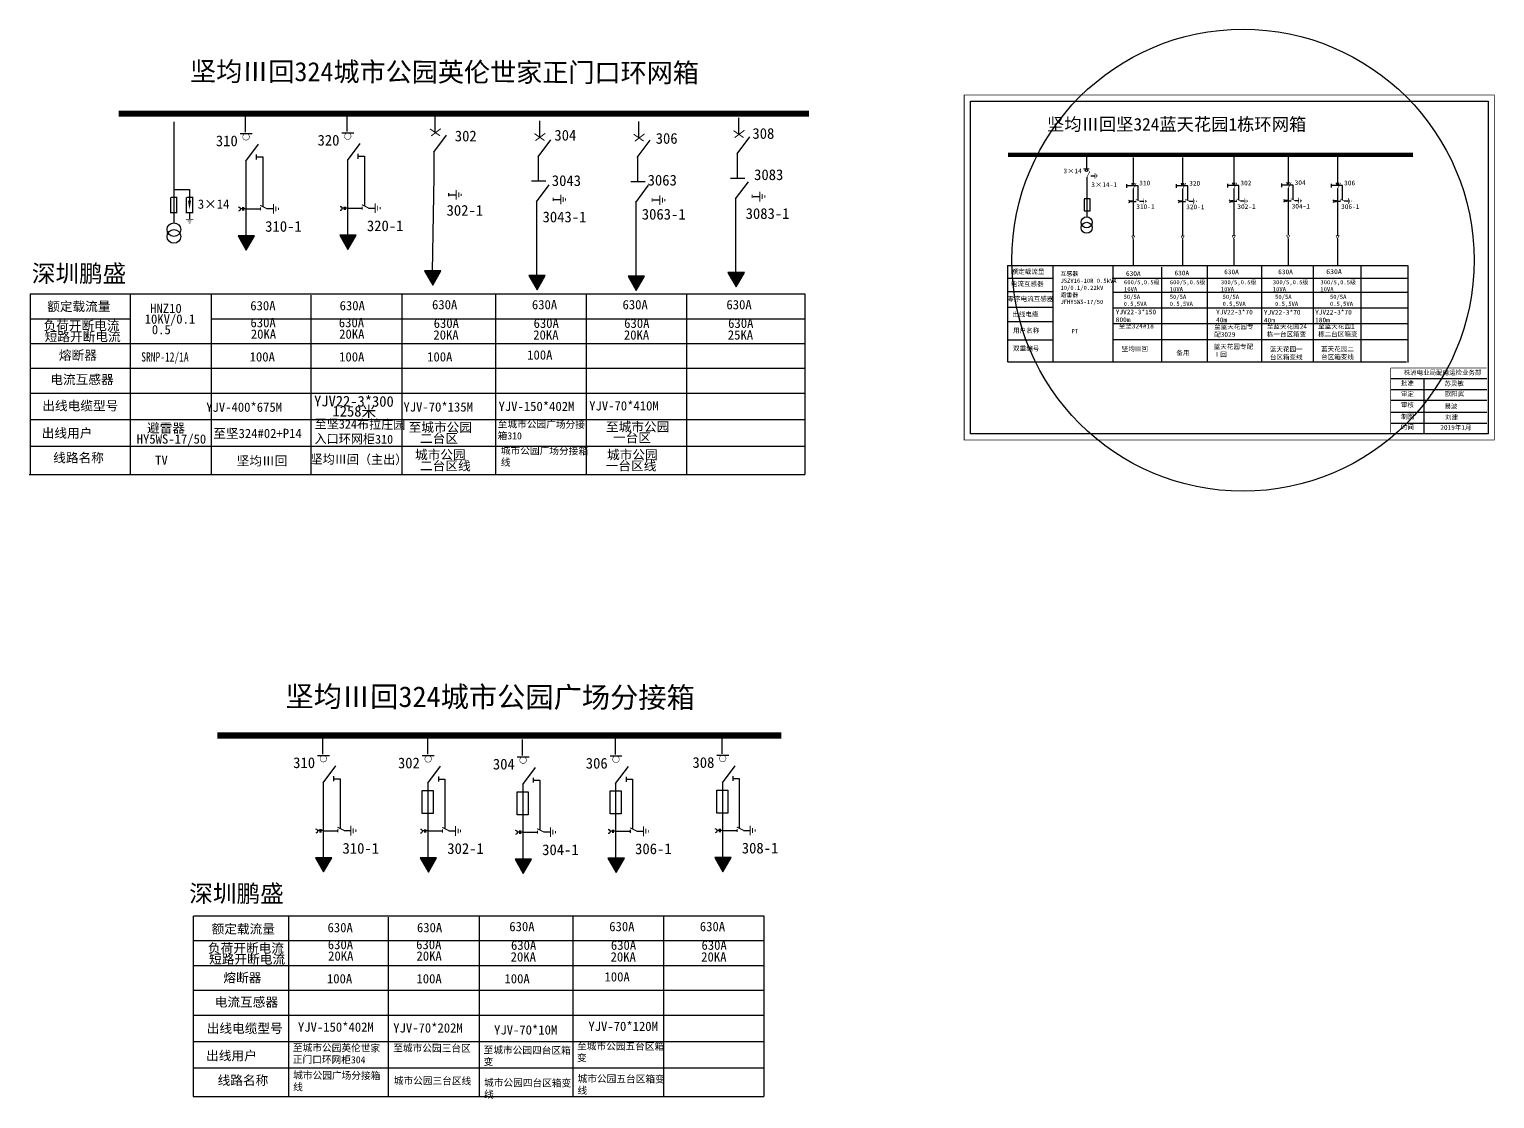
# Model space of a CAD drawing. Header units: millimetres. Extents: x 510 to 1045, y 2237 to 2510.
# Drawn here: x 698.1 to 1044.9, y 2236.8 to 2490 of the extents above; entities that cross this region are included whole.
import ezdxf

# ---------------------------------------------------------------- set-up
doc = ezdxf.new("R2010")
doc.units = ezdxf.units.MM
doc.linetypes.add('ACAD_ISO02W100', pattern=[15, 12, -3])
doc.linetypes.add('CENTER', pattern=[50.8, 31.75, -6.35, 6.35, -6.35])
doc.layers.add('1', color=7, linetype='Continuous')
doc.layers.add('2', color=7, linetype='Continuous')
doc.styles.add('HZ', font='', dxfattribs={"width": 0.75})
doc.styles.add('hztxt_txtstyle_0.00_0_0', font='simkai.ttf')
doc.styles.add('hztxt_txtstyle_2.70_0_0', font='simkai.ttf', dxfattribs={"height": 2.7})
doc.styles.add('字体', font='', dxfattribs={"height": 2.5})
doc.styles.get('HZ').set_extended_font_data('楷体_GB2312')
doc.styles.get('字体').set_extended_font_data('楷体_GB2312')

# ---------------------------------------------------------------- blocks, each defined once
blk = doc.blocks.new('JD')
for points in [[(-2, 0.2), (-2, -0.2), (2, 0.2), (2, -0.2)], [(1, -1.2), (1, -0.8), (-1, -1.2), (-1, -0.8)], [(-0.5, -1.8), (-0.5, -2.2), (0.5, -1.8), (0.5, -2.2)]]:
    blk.add_trace(points)

msp = doc.modelspace()

# ---------------------------------------------------------------- hatches: boundary and pattern name
for points in [[(749.45, 2437.75), (751.4, 2441.13), (747.5, 2441.13)], [(773.52, 2437.9), (775.47, 2441.27), (771.57, 2441.27)], [(793.57, 2429.45), (795.52, 2432.83), (791.62, 2432.83)], [(818.27, 2428.34), (820.22, 2431.72), (816.32, 2431.72)], [(841.76, 2428.2), (843.71, 2431.58), (839.82, 2431.58)], [(865.4, 2429.05), (867.35, 2432.42), (863.45, 2432.42)], [(767.75, 2290.48), (769.7, 2293.85), (765.8, 2293.85)], [(792.55, 2290.42), (794.5, 2293.79), (790.6, 2293.79)], [(815.01, 2290.14), (816.96, 2293.51), (813.06, 2293.51)], [(837, 2290.35), (838.95, 2293.73), (835.05, 2293.73)], [(862.26, 2290.53), (864.21, 2293.9), (860.31, 2293.9)]]:
    msp.add_hatch(color=7).paths.add_polyline_path(points)

# ---------------------------------------------------------------- linework, layer by layer
at = {"color": 7}
for p, q in [((773.36, 2465.81), (773.36, 2469.58)), ((749.29, 2465.67), (749.29, 2469.44)), ((794.19, 2465.65), (794.19, 2469.42)), ((818.89, 2464.54), (818.89, 2468.32)), ((842.39, 2464.4), (842.39, 2468.17)), ((866.02, 2465.25), (866.02, 2469.02)), ((767.59, 2318.39), (767.59, 2322.16)), ((792.39, 2318.33), (792.39, 2322.1)), ((814.85, 2318.05), (814.85, 2321.82)), ((836.84, 2318.26), (836.84, 2322.04)), ((862.1, 2318.44), (862.1, 2322.21))]:
    msp.add_line(p, q, dxfattribs=at)
for p, q in [((732.29, 2468.13), (732.29, 2444.19)), ((748, 2465.35), (750.82, 2465.35)), ((772.07, 2465.49), (774.89, 2465.49)), ((751.82, 2460.4), (751.82, 2459.23)), ((751.84, 2459.81), (753.33, 2459.81)), ((753.33, 2459.81), (753.33, 2448.05)), ((775.88, 2460.54), (775.88, 2459.38)), ((775.91, 2459.95), (777.4, 2459.95)), ((777.4, 2459.95), (777.4, 2448.19)), ((793.82, 2461.05), (793.82, 2455.18)), ((818.52, 2459.94), (818.52, 2454.07)), ((842.01, 2459.8), (842.01, 2453.93)), ((865.65, 2460.64), (865.65, 2454.78)), ((816.94, 2454.1), (820.36, 2454.1)), ((840.44, 2453.96), (843.85, 2453.96)), ((864.07, 2454.8), (867.48, 2454.8)), ((732.27, 2452.1), (736.01, 2452.1)), ((736.01, 2452.1), (736.01, 2449.37)), ((797.56, 2450.86), (799.13, 2450.86)), ((822.26, 2449.75), (823.83, 2449.75)), ((845.76, 2449.61), (847.33, 2449.61)), ((869.39, 2450.46), (870.96, 2450.46)), ((736.01, 2446.5), (736.01, 2445.09)), ((749.38, 2447.52), (752.79, 2447.52)), ((754.3, 2447.55), (755.87, 2447.55)), ((773.45, 2447.66), (776.86, 2447.66)), ((778.37, 2447.69), (779.94, 2447.69)), ((698.28, 2427.35), (698.28, 2384.71)), ((721.94, 2427.35), (721.94, 2384.57)), ((741.12, 2427.35), (741.12, 2384.57)), ((764.73, 2427.03), (764.73, 2384.57)), ((786.3, 2427.21), (786.3, 2384.57)), ((808.46, 2427.22), (808.46, 2384.57)), ((829.93, 2427.22), (829.93, 2384.57)), ((853.67, 2427.37), (853.67, 2384.57)), ((881.66, 2427.37), (881.66, 2384.57)), ((698.28, 2421.49), (721.94, 2421.49)), ((741.12, 2421.49), (881.66, 2421.49)), ((766.3, 2318.07), (769.12, 2318.07)), ((791.1, 2318.01), (793.92, 2318.01)), ((813.56, 2317.73), (816.38, 2317.73)), ((835.55, 2317.94), (838.37, 2317.94)), ((860.81, 2318.12), (863.63, 2318.12)), ((770.11, 2313.12), (770.11, 2311.96)), ((770.14, 2312.53), (771.63, 2312.53)), ((771.63, 2312.53), (771.63, 2300.77)), ((794.91, 2313.06), (794.91, 2311.9)), ((794.94, 2312.47), (796.43, 2312.47)), ((796.43, 2312.47), (796.43, 2300.71)), ((817.38, 2312.78), (817.38, 2311.62)), ((817.4, 2312.2), (818.89, 2312.2)), ((818.89, 2312.2), (818.89, 2300.43)), ((839.37, 2312.99), (839.37, 2311.83)), ((839.39, 2312.41), (840.88, 2312.41)), ((840.88, 2312.41), (840.88, 2300.64)), ((864.62, 2313.17), (864.62, 2312.01)), ((864.65, 2312.59), (866.14, 2312.59)), ((866.14, 2312.59), (866.14, 2300.82)), ((767.68, 2300.24), (771.09, 2300.24)), ((772.6, 2300.27), (774.17, 2300.27)), ((792.48, 2300.18), (795.89, 2300.18)), ((797.4, 2300.21), (798.97, 2300.21)), ((814.94, 2299.9), (818.35, 2299.9)), ((819.86, 2299.93), (821.43, 2299.93)), ((836.93, 2300.11), (840.34, 2300.11)), ((841.85, 2300.14), (843.42, 2300.14)), ((862.19, 2300.29), (865.6, 2300.29)), ((867.11, 2300.32), (868.67, 2300.32)), ((736.85, 2280.08), (736.85, 2237.3)), ((759.42, 2280.08), (759.42, 2237.3)), ((783.03, 2279.75), (783.03, 2237.3)), ((804.59, 2279.93), (804.59, 2237.3)), ((826.76, 2279.94), (826.76, 2237.3)), ((848.23, 2279.94), (848.23, 2237.3)), ((871.96, 2280.09), (871.96, 2237.3)), ((736.85, 2274.21), (871.96, 2274.21))]:
    msp.add_line(p, q)
at = {"color": 0}
for p, q in [((948.35, 2460.31), (948.35, 2457.02)), ((959.33, 2459.7), (959.33, 2453.59)), ((971.05, 2459.7), (971.05, 2453.59)), ((983.16, 2459.77), (983.16, 2453.66)), ((996.01, 2459.86), (996.01, 2453.75)), ((1007.71, 2459.77), (1007.71, 2453.66)), ((749.32, 2458.84), (749.32, 2440.98)), ((773.39, 2458.98), (773.39, 2441.12)), ((793.82, 2455.18), (793.44, 2432.68)), ((948.37, 2454.98), (948.37, 2445.66)), ((949.35, 2455.35), (950.29, 2455.35)), ((959.33, 2452.23), (959.33, 2441.13)), ((971.05, 2452.23), (971.05, 2441.13)), ((983.16, 2452.3), (983.16, 2441.2)), ((996.01, 2452.39), (996.01, 2441.29)), ((1007.71, 2452.3), (1007.71, 2441.2)), ((818.14, 2449.43), (818.14, 2431.57)), ((841.64, 2449.29), (841.64, 2431.43)), ((865.27, 2450.13), (865.27, 2432.27)), ((959.33, 2449.28), (960.03, 2449.28)), ((960.93, 2449.3), (961.87, 2449.3)), ((971.05, 2449.28), (971.74, 2449.28)), ((972.65, 2449.3), (973.59, 2449.3)), ((983.16, 2449.35), (983.85, 2449.35)), ((984.76, 2449.37), (985.7, 2449.37)), ((996.01, 2449.44), (996.71, 2449.44)), ((997.61, 2449.46), (998.55, 2449.46)), ((1007.71, 2449.35), (1008.41, 2449.35)), ((1009.31, 2449.37), (1010.25, 2449.37)), ((940.37, 2427.88), (929.67, 2427.88)), ((940.41, 2431.03), (929.71, 2431.03)), ((940.37, 2424.17), (929.67, 2424.17)), ((940.33, 2420.77), (929.62, 2420.77)), ((940.37, 2416.37), (929.66, 2416.37)), ((767.62, 2311.56), (767.62, 2293.7)), ((792.42, 2311.5), (792.42, 2293.64)), ((814.88, 2311.22), (814.88, 2293.36)), ((836.87, 2311.43), (836.87, 2293.58)), ((862.13, 2311.61), (862.13, 2293.76))]:
    msp.add_line(p, q, dxfattribs=at)
at = {"color": 0, "linetype": 'CENTER'}
for p, q in [((959.34, 2440.23), (959.34, 2434.1)), ((971.06, 2440.23), (971.06, 2434.1)), ((983.17, 2440.3), (983.17, 2434.16)), ((996.02, 2440.39), (996.02, 2434.25)), ((1007.72, 2440.3), (1007.72, 2434.16))]:
    msp.add_line(p, q, dxfattribs=at)
at = {"color": 0, "linetype": 'Continuous'}
for p, q in [((929.64, 2434.11), (1024.3, 2434.11)), ((929.68, 2411.17), (929.68, 2434.11)), ((940.31, 2433.86), (940.31, 2411.17)), ((954.52, 2433.86), (954.52, 2411.17)), ((966.04, 2433.71), (966.04, 2411.18)), ((976.87, 2434.07), (976.87, 2411.17)), ((989.76, 2434.07), (989.76, 2411.17)), ((1001.96, 2434.05), (1001.96, 2411.16)), ((1013.23, 2433.97), (1013.23, 2411.08)), ((1024.36, 2434.09), (1024.36, 2411.15)), ((954.35, 2431.05), (1024.34, 2431.05)), ((954.52, 2427.75), (1024.36, 2427.75)), ((954.52, 2424.07), (1024.25, 2424.07)), ((954.52, 2420.34), (1024.44, 2420.34)), ((954.52, 2416.54), (1024.34, 2416.54)), ((1024.09, 2411.17), (929.76, 2411.17)), ((1020.3, 2407.36), (1043.05, 2407.36)), ((1028.19, 2407.36), (1028.19, 2394.43)), ((1020.3, 2404.76), (1043.05, 2404.76)), ((1020.3, 2402.17), (1043.05, 2402.17)), ((1020.3, 2399.35), (1043.05, 2399.35)), ((1020.3, 2396.75), (1043.05, 2396.75))]:
    msp.add_line(p, q, dxfattribs=at)
at = {"linetype": 'Continuous'}
for p, q in [((698.28, 2427.37), (881.66, 2427.37)), ((700.34, 2421.49), (721.29, 2421.49)), ((698.28, 2415.63), (752.18, 2415.63)), ((751.92, 2415.63), (881.66, 2415.63)), ((698.28, 2409.76), (881.66, 2409.76)), ((698.28, 2403.82), (881.66, 2403.82)), ((698.28, 2397.58), (881.66, 2397.58)), ((698.28, 2391.34), (881.66, 2391.34)), ((698.09, 2384.57), (881.66, 2384.57)), ((737.1, 2280.09), (871.96, 2280.09)), ((736.85, 2268.35), (770.47, 2268.35)), ((770.22, 2268.35), (871.96, 2268.35)), ((736.85, 2262.49), (871.96, 2262.49)), ((736.85, 2256.55), (871.96, 2256.55)), ((736.85, 2250.3), (871.96, 2250.3)), ((736.85, 2244.06), (871.96, 2244.06)), ((736.85, 2237.3), (871.96, 2237.3))]:
    msp.add_line(p, q, dxfattribs=at)
at = {"color": 0, "linetype": 'Continuous', "const_width": 0.182}
msp.add_lwpolyline([(919.36, 2474.49), (1044.84, 2474.49), (1044.84, 2392.78), (919.36, 2392.78)], close=True, dxfattribs=at)
at = {"color": 0, "linetype": 'Continuous'}
msp.add_lwpolyline([(920.83, 2473.01), (1043.36, 2473.01), (1043.36, 2394.26), (920.83, 2394.26)], close=True, dxfattribs=at)
for points, const_width in [([(719.25, 2470.04), (882.6, 2470.04)], 1.45), ([(792.93, 2466.44), (795.31, 2464.8)], 0.239), ([(793.21, 2464.77), (795.51, 2466.51)], 0.239), ([(864.76, 2466.04), (867.14, 2464.39)], 0.239), ([(865.04, 2464.37), (867.34, 2466.1)], 0.239), ([(748, 2465.35), (750.82, 2465.35)], 0.239), ([(772.07, 2465.49), (774.89, 2465.49)], 0.239), ([(817.64, 2465.34), (820.02, 2463.69)], 0.239), ([(817.91, 2463.67), (820.21, 2465.4)], 0.239), ([(841.13, 2465.19), (843.51, 2463.55)], 0.239), ([(841.41, 2463.52), (843.71, 2465.26)], 0.239), ([(731.54, 2450.24), (731.54, 2446.59), (733, 2446.59), (733, 2450.24), (731.59, 2450.24)], 0.308), ([(735.28, 2450.24), (735.28, 2446.59), (736.74, 2446.59), (736.74, 2450.24), (735.32, 2450.24)], 0.308), ([(797.35, 2451.26), (797.35, 2450.49)], 0.25), ([(822.05, 2450.15), (822.05, 2449.39)], 0.25), ([(845.54, 2450.01), (845.54, 2449.24)], 0.25), ([(869.18, 2450.86), (869.18, 2450.09)], 0.25), ([(752.73, 2448.35), (754.39, 2447.52)], 0.25), ([(752.79, 2447.9), (752.79, 2447.13)], 0.25), ([(776.8, 2448.49), (778.46, 2447.66)], 0.25), ([(776.86, 2448.04), (776.86, 2447.28)], 0.25), ([(742.56, 2322.77), (876.09, 2322.77)], 1.45), ([(766.3, 2318.07), (769.12, 2318.07)], 0.239), ([(791.1, 2318.01), (793.92, 2318.01)], 0.239), ([(813.56, 2317.73), (816.38, 2317.73)], 0.239), ([(835.55, 2317.94), (838.37, 2317.94)], 0.239), ([(860.81, 2318.12), (863.63, 2318.12)], 0.239), ([(771.03, 2301.07), (772.69, 2300.24)], 0.25), ([(771.09, 2300.62), (771.09, 2299.85)], 0.25), ([(795.83, 2301.01), (797.49, 2300.18)], 0.25), ([(795.89, 2300.56), (795.89, 2299.79)], 0.25), ([(818.29, 2300.73), (819.96, 2299.9)], 0.25), ([(818.35, 2300.28), (818.35, 2299.52)], 0.25), ([(840.28, 2300.94), (841.94, 2300.11)], 0.25), ([(840.34, 2300.5), (840.34, 2299.73)], 0.25), ([(865.54, 2301.12), (867.2, 2300.29)], 0.25), ([(865.6, 2300.67), (865.6, 2299.91)], 0.25)]:
    msp.add_lwpolyline(points, dxfattribs=dict(const_width=const_width))
at = {"const_width": 0.12}
for points in [[(748.62, 2464.56, 1), (750.17, 2464.56, 1)], [(772.69, 2464.71, 1), (774.24, 2464.71, 1)], [(766.92, 2317.29, 1), (768.47, 2317.29, 1)], [(791.72, 2317.23, 1), (793.27, 2317.23, 1)], [(814.18, 2316.95, 1), (815.74, 2316.95, 1)], [(836.17, 2317.16, 1), (837.72, 2317.16, 1)], [(861.42, 2317.34, 1), (862.98, 2317.34, 1)]]:
    msp.add_lwpolyline(points, format="xyb", close=True, dxfattribs=at)
at = {"color": 0}
for points, const_width in [([(929.76, 2460.31), (1025.61, 2460.31)], 0.998), ([(947.6, 2456.97), (949, 2456.97)], 0.238), ([(948.37, 2454.95), (949.12, 2456.37)], 0.15), ([(958.89, 2453.57), (959.78, 2453.57)], 0.15), ([(959.33, 2452.19), (960.08, 2453.61)], 0.15), ([(970.61, 2453.57), (971.5, 2453.57)], 0.15), ([(971.05, 2452.19), (971.8, 2453.61)], 0.15), ([(982.72, 2453.64), (983.6, 2453.64)], 0.15), ([(983.16, 2452.26), (983.91, 2453.68)], 0.15), ([(995.57, 2453.73), (996.46, 2453.73)], 0.15), ([(996.01, 2452.35), (996.76, 2453.77)], 0.15), ([(1007.27, 2453.64), (1008.16, 2453.64)], 0.15), ([(1007.71, 2452.26), (1008.46, 2453.68)], 0.15), ([(959.99, 2449.78), (960.99, 2449.28)], 0.15), ([(960.03, 2449.51), (960.03, 2449.05)], 0.15), ([(971.71, 2449.78), (972.7, 2449.28)], 0.15), ([(971.74, 2449.51), (971.74, 2449.05)], 0.15), ([(983.82, 2449.85), (984.81, 2449.35)], 0.15), ([(983.85, 2449.58), (983.85, 2449.12)], 0.15), ([(996.67, 2449.94), (997.67, 2449.44)], 0.15), ([(996.71, 2449.67), (996.71, 2449.21)], 0.15), ([(1008.37, 2449.85), (1009.37, 2449.35)], 0.15), ([(1008.41, 2449.58), (1008.41, 2449.12)], 0.15), ([(958.97, 2441.11), (959.73, 2441.11), (959.34, 2440.34), (958.98, 2441.12)], 0.15), ([(970.69, 2441.11), (971.45, 2441.11), (971.06, 2440.34), (970.69, 2441.12)], 0.15), ([(982.79, 2441.18), (983.56, 2441.18), (983.17, 2440.4), (982.8, 2441.19)], 0.15), ([(995.65, 2441.27), (996.41, 2441.27), (996.02, 2440.49), (995.66, 2441.28)], 0.15), ([(1007.35, 2441.18), (1008.11, 2441.18), (1007.72, 2440.4), (1007.36, 2441.19)], 0.15)]:
    msp.add_lwpolyline(points, dxfattribs=dict(at, const_width=const_width))
for points in [[(957.82, 2453.35), (957.82, 2452.51)], [(969.54, 2453.35), (969.54, 2452.51)], [(981.65, 2453.42), (981.65, 2452.58)], [(994.5, 2453.51), (994.5, 2452.67)], [(1006.2, 2453.42), (1006.2, 2452.58)], [(947.77, 2449.82), (947.77, 2447.02), (949.16, 2447.02), (949.16, 2449.85), (947.77, 2449.85)], [(958.83, 2449.29), (958.52, 2449.29)], [(958.83, 2449.5), (958.83, 2449.05)], [(958.97, 2449.5), (958.97, 2449.05)], [(959.33, 2449.29), (958.97, 2449.29)], [(970.55, 2449.29), (970.23, 2449.29)], [(970.55, 2449.5), (970.55, 2449.05)], [(970.69, 2449.5), (970.69, 2449.05)], [(971.05, 2449.29), (970.69, 2449.29)], [(982.66, 2449.36), (982.34, 2449.36)], [(982.66, 2449.57), (982.66, 2449.11)], [(982.8, 2449.57), (982.8, 2449.11)], [(983.16, 2449.36), (982.8, 2449.36)], [(995.51, 2449.45), (995.2, 2449.45)], [(995.51, 2449.66), (995.51, 2449.2)], [(995.65, 2449.66), (995.65, 2449.2)], [(996.01, 2449.45), (995.65, 2449.45)], [(1007.21, 2449.36), (1006.9, 2449.36)], [(1007.21, 2449.57), (1007.21, 2449.11)], [(1007.35, 2449.57), (1007.35, 2449.11)], [(1007.71, 2449.36), (1007.35, 2449.36)]]:
    msp.add_lwpolyline(points, dxfattribs=at)
at = {"color": 0, "linetype": 'ACAD_ISO02W100'}
for points in [[(960.56, 2449.52), (960.56, 2452.93), (957.82, 2452.93)], [(972.28, 2449.52), (972.28, 2452.93), (969.54, 2452.93)], [(984.39, 2449.59), (984.39, 2453), (981.65, 2453)], [(997.24, 2449.68), (997.24, 2453.09), (994.5, 2453.09)], [(1008.94, 2449.59), (1008.94, 2453), (1006.2, 2453)]]:
    msp.add_lwpolyline(points, dxfattribs=at)
for points, format in [([(736.01, 2449.42, 0.718, 0, 0), (736.01, 2447.37, 0, 0, 0)], "xyseb"), ([(747.56, 2447.96, -0.877934), (747.58, 2446.94)], "xyb"), ([(771.63, 2448.1, -0.877934), (771.65, 2447.09)], "xyb"), ([(765.86, 2300.68, -0.877934), (765.88, 2299.67)], "xyb"), ([(790.66, 2300.62, -0.877934), (790.68, 2299.61)], "xyb"), ([(813.13, 2300.34, -0.877934), (813.15, 2299.33)], "xyb"), ([(835.11, 2300.55, -0.877934), (835.13, 2299.54)], "xyb"), ([(860.37, 2300.73, -0.877934), (860.39, 2299.72)], "xyb")]:
    msp.add_lwpolyline(points, format=format)
at = {"color": 0}
for points in [[(958.25, 2449.55, -0.877934), (958.26, 2448.94)], [(969.97, 2449.55, -0.877934), (969.98, 2448.94)], [(982.08, 2449.62, -0.877934), (982.09, 2449.01)], [(994.93, 2449.7, -0.877934), (994.94, 2449.1)], [(1006.63, 2449.62, -0.877934), (1006.64, 2449.01)]]:
    msp.add_lwpolyline(points, format="xyb", dxfattribs=at)
for points in [[(748.54, 2447.53), (748.01, 2447.53)], [(748.54, 2447.88), (748.54, 2447.12)], [(748.77, 2447.88), (748.77, 2447.12)], [(749.38, 2447.53), (748.77, 2447.53)], [(772.61, 2447.67), (772.08, 2447.67)], [(772.61, 2448.02), (772.61, 2447.26)], [(772.84, 2448.02), (772.84, 2447.26)], [(773.45, 2447.67), (772.84, 2447.67)], [(766.84, 2300.25), (766.31, 2300.25)], [(766.84, 2300.6), (766.84, 2299.84)], [(767.07, 2300.6), (767.07, 2299.84)], [(767.68, 2300.25), (767.07, 2300.25)], [(791.64, 2300.19), (791.11, 2300.19)], [(791.64, 2300.54), (791.64, 2299.78)], [(791.87, 2300.54), (791.87, 2299.78)], [(792.48, 2300.19), (791.87, 2300.19)], [(814.1, 2299.91), (813.57, 2299.91)], [(814.1, 2300.26), (814.1, 2299.5)], [(814.33, 2300.26), (814.33, 2299.5)], [(814.94, 2299.91), (814.33, 2299.91)], [(836.09, 2300.12), (835.56, 2300.12)], [(836.09, 2300.47), (836.09, 2299.72)], [(836.32, 2300.47), (836.32, 2299.72)], [(836.93, 2300.12), (836.32, 2300.12)], [(861.35, 2300.3), (860.82, 2300.3)], [(861.35, 2300.65), (861.35, 2299.89)], [(861.58, 2300.65), (861.58, 2299.89)], [(862.18, 2300.3), (861.58, 2300.3)]]:
    msp.add_lwpolyline(points)
at = {"color": 7}
for points in [[(749.45, 2437.75), (751.4, 2441.13), (747.5, 2441.13)], [(773.52, 2437.9), (775.47, 2441.27), (771.57, 2441.27)], [(793.57, 2429.45), (795.52, 2432.83), (791.62, 2432.83)], [(818.27, 2428.34), (820.22, 2431.72), (816.32, 2431.72)], [(841.76, 2428.2), (843.71, 2431.58), (839.82, 2431.58)], [(865.4, 2429.05), (867.35, 2432.42), (863.45, 2432.42)], [(767.75, 2290.48), (769.7, 2293.85), (765.8, 2293.85)], [(792.55, 2290.42), (794.5, 2293.79), (790.6, 2293.79)], [(815.01, 2290.14), (816.96, 2293.51), (813.06, 2293.51)], [(837, 2290.35), (838.95, 2293.73), (835.05, 2293.73)], [(862.26, 2290.53), (864.21, 2293.9), (860.31, 2293.9)]]:
    msp.add_lwpolyline(points, close=True, dxfattribs=at)
at = {"color": 0, "linetype": 'Continuous', "const_width": 0.182}
for points in [[(1020.3, 2409.84), (1020.28, 2394.47)], [(1020.3, 2409.84), (1043.05, 2409.84)]]:
    msp.add_lwpolyline(points, dxfattribs=at)
at = {"color": 1}
msp.add_circle((985.36, 2435.33), 54.7, dxfattribs=at)
at = {"color": 0}
for centre, radius in [((948.3, 2456.64), 0.305), ((959.33, 2453.36), 0.192), ((971.05, 2453.36), 0.192), ((983.16, 2453.43), 0.192), ((996.01, 2453.52), 0.192), ((1007.71, 2453.43), 0.192)]:
    msp.add_circle(centre, radius, dxfattribs=at)
for centre in [(732.32, 2442.58), (732.32, 2440.97)]:
    msp.add_circle(centre, 1.61)
at = {"layer": '1'}
for points in [[(747.56, 2447.97, -0.877934), (747.58, 2446.96)], [(771.63, 2448.11, -0.877934), (771.65, 2447.1)], [(765.86, 2300.69, -0.877934), (765.88, 2299.68)], [(790.66, 2300.63, -0.877934), (790.68, 2299.62)], [(813.12, 2300.35, -0.877934), (813.14, 2299.34)], [(835.11, 2300.57, -0.877934), (835.13, 2299.55)], [(860.37, 2300.74, -0.877934), (860.39, 2299.73)]]:
    msp.add_lwpolyline(points, format="xyb", dxfattribs=at)
at = {"layer": '2'}
for p, q in [((749.32, 2458.81), (752.35, 2462.85)), ((773.39, 2458.96), (776.41, 2463)), ((793.81, 2460.95), (796.83, 2464.98)), ((818.51, 2459.84), (821.54, 2463.88)), ((842, 2459.7), (845.03, 2463.74)), ((865.64, 2460.54), (868.66, 2464.58)), ((818.13, 2449.18), (821.15, 2453.22)), ((841.62, 2449.04), (844.64, 2453.08)), ((865.25, 2449.88), (868.28, 2453.92)), ((767.62, 2311.54), (770.64, 2315.58)), ((792.42, 2311.48), (795.44, 2315.52)), ((814.88, 2311.2), (817.91, 2315.24)), ((836.87, 2311.41), (839.9, 2315.45)), ((862.13, 2311.59), (865.15, 2315.63))]:
    msp.add_line(p, q, dxfattribs=at)
for points in [[(791.1, 2309.73), (793.71, 2309.73), (793.71, 2304.29), (791.1, 2304.29)], [(813.57, 2309.45), (816.17, 2309.45), (816.17, 2304.02), (813.57, 2304.02)], [(835.56, 2309.67), (838.16, 2309.67), (838.16, 2304.23), (835.56, 2304.23)], [(860.81, 2309.84), (863.42, 2309.84), (863.42, 2304.41), (860.81, 2304.41)]]:
    msp.add_lwpolyline(points, close=True, dxfattribs=at)
at = {"layer": '2', "color": 0}
for centre in [(948.37, 2444.33), (948.37, 2443.02)]:
    msp.add_circle(centre, 1.31, dxfattribs=at)

# ---------------------------------------------------------------- block references
at = {"color": 0, "xscale": 0.3494655254594363, "yscale": 0.3494655254594363, "zscale": 0.3494655254595134, "rotation": 90}
for p in [(950.3, 2455.33), (961.88, 2449.28), (973.6, 2449.28), (985.71, 2449.34), (998.56, 2449.43), (1010.26, 2449.34)]:
    msp.add_blockref('JD', p, dxfattribs=at)
at = {"xscale": 0.5830959386162249, "yscale": 0.5830959386162249, "zscale": 0.5830959387198472, "rotation": 90}
for p in [(779.96, 2447.65), (799.15, 2450.82), (823.86, 2449.71), (847.35, 2449.57), (870.98, 2450.41), (755.89, 2447.5), (774.19, 2300.23), (798.99, 2300.17), (821.45, 2299.89), (843.44, 2300.1), (868.7, 2300.28)]:
    msp.add_blockref('JD', p, dxfattribs=at)
at = {"xscale": 0.4309593778536964, "yscale": 0.4309593777941245, "zscale": 0.4309593778708619}
msp.add_blockref('JD', (736.03, 2445.03), dxfattribs=at)

# ---------------------------------------------------------------- texts
at = {"color": 0}
for s, p in [('304', (822.37, 2463.67)), ('308', (869.24, 2464.09)), ('310', (742.24, 2462.34)), ('320', (766.31, 2462.49)), ('302', (798.8, 2463.49)), ('306', (846.35, 2462.92)), ('3083', (869.64, 2454.32)), ('3043', (821.76, 2452.92)), ('3063', (844.44, 2453.03)), ('302-1', (796.85, 2445.88)), ('3043-1', (819.57, 2444.32)), ('3063-1', (843.06, 2444.96)), ('3083-1', (867.64, 2445.12)), ('310-1', (753.92, 2442.08)), ('320-1', (777.99, 2442.22)), ('310', (760.54, 2315.07)), ('302', (785.34, 2315.01)), ('304', (807.81, 2314.73)), ('306', (829.8, 2314.94)), ('308', (855.05, 2315.12)), ('310-1', (772.22, 2294.8)), ('302-1', (797.02, 2294.74)), ('304-1', (819.48, 2294.46)), ('306-1', (841.47, 2294.68)), ('308-1', (866.72, 2294.85))]:
    msp.add_text(s, height=2.541, dxfattribs=at).set_placement(p)
at = {"color": 0, "linetype": 'Continuous', "style": 'hztxt_txtstyle_2.70_0_0'}
for s, p in [('3×14', (942.86, 2455.93)), ('3×14-1', (949.45, 2452.68)), ('310', (960.8, 2453.07)), ('320', (972.63, 2453.01)), ('302', (984.74, 2453.08)), ('304', (997.59, 2453.17)), ('306', (1009.29, 2453.08)), ('310-1', (960.09, 2447.47)), ('320-1', (971.91, 2447.42)), ('302-1', (984.02, 2447.49)), ('304-1', (996.87, 2447.58)), ('306-1', (1008.57, 2447.49))]:
    msp.add_text(s, height=1.109, dxfattribs=at).set_placement(p)
at = {"style": 'HZ'}
for s, height, p in [('3×14', 2.199, (737.97, 2447.53)), ('深圳鹏盛', 4.096, (698.69, 2430.15)), ('额定载流量', 2.199, (702.31, 2423.3)), ('HNZ10', 2.199, (726.69, 2422.83)), ('630A', 2.199, (750.39, 2423.48)), ('630A', 2.199, (771.54, 2423.48)), ('630A', 2.199, (793.41, 2423.72)), ('630A', 2.199, (817.05, 2423.72)), ('630A', 2.199, (838.5, 2423.72)), ('630A', 2.199, (863.09, 2423.72)), ('负荷开断电流', 2.199, (701.44, 2418.76)), ('10KV/0.1', 2.199, (725.4, 2420.31)), ('630A', 2.199, (750.44, 2419.46)), ('630A', 2.199, (771.35, 2419.46)), ('630A', 2.199, (793.8, 2419.31)), ('630A', 2.199, (817.45, 2419.31)), ('630A', 2.199, (838.89, 2419.31)), ('630A', 2.199, (863.49, 2419.31)), ('短路开断电流', 2.199, (701.72, 2416.16)), ('0.5', 2.199, (727.09, 2417.81)), ('20KA', 2.199, (750.52, 2416.74)), ('20KA', 2.199, (771.43, 2416.74)), ('20KA', 2.199, (793.73, 2416.54)), ('20KA', 2.199, (817.37, 2416.54)), ('20KA', 2.199, (838.82, 2416.54)), ('25KA', 2.199, (863.42, 2416.54)), ('熔断器', 2.199, (705.09, 2411.75)), ('100A', 2.199, (815.93, 2411.81)), ('100A', 2.199, (750.24, 2411.36)), ('100A', 2.199, (771.42, 2411.36)), ('100A', 2.199, (792.25, 2411.36)), ('电流互感器', 2.199, (703.06, 2405.99)), ('出线电缆型号', 2.199, (701.16, 2399.77)), ('YJV-400*675M', 2.1988, (739.96, 2399.44)), ('YJV-70*135M', 2.1988, (786.64, 2399.49)), ('YJV-150*402M', 2.1988, (809.15, 2399.63)), ('YJV-70*410M', 2.1988, (830.61, 2399.76)), ('避雷器', 2.199, (725.96, 2394.51)), ('至城市公园 ', 2.199, (787.88, 2394.67)), ('至城市公园 ', 2.199, (834.58, 2394.78)), ('出线用户 ', 2.199, (701.02, 2393.3)), ('HY5WS-17/50', 2.1988, (723.51, 2391.9)), ('至坚324#02+P14', 2.1988, (741.62, 2393.22)), (' 二台区', 2.199, (789.07, 2392.03)), ('一台区', 2.199, (836.24, 2392.23)), ('线路名称', 2.199, (703.74, 2387.46)), (' 城市公园 ', 2.199, (787.88, 2388.19)), ('  城市公园 ', 2.199, (831.82, 2388.19)), ('TV', 2.199, (727.87, 2386.89)), ('坚均Ⅲ回', 2.199, (747.18, 2386.73)), (' 二台区线', 2.199, (789.07, 2385.55)), (' 一台区线', 2.199, (833.01, 2385.55)), ('深圳鹏盛', 4.096, (735.96, 2283.3)), ('额定载流量', 2.199, (741.23, 2275.87)), ('630A', 2.199, (768.68, 2276.2)), ('630A', 2.199, (789.84, 2276.2)), ('630A', 2.199, (811.7, 2276.44)), ('630A', 2.199, (835.35, 2276.44)), ('630A', 2.199, (856.8, 2276.44)), ('负荷开断电流', 2.199, (740.36, 2271.33)), ('630A', 2.199, (768.74, 2272.18)), ('630A', 2.199, (789.65, 2272.18)), ('630A', 2.199, (812.1, 2272.03)), ('630A', 2.199, (835.74, 2272.03)), ('630A', 2.199, (857.19, 2272.03)), ('短路开断电流', 2.199, (740.64, 2268.73)), ('20KA', 2.199, (768.82, 2269.47)), ('20KA', 2.199, (789.73, 2269.47)), ('20KA', 2.199, (812.02, 2269.26)), ('20KA', 2.199, (835.67, 2269.26)), ('20KA', 2.199, (857.12, 2269.26)), ('熔断器', 2.199, (744.01, 2264.32)), ('100A', 2.199, (768.54, 2264.09)), ('100A', 2.199, (789.72, 2264.09)), ('100A', 2.199, (810.55, 2264.09)), ('100A', 2.199, (834.23, 2264.53)), ('电流互感器', 2.199, (741.98, 2258.56)), ('出线电缆型号', 2.199, (740.08, 2252.34)), ('YJV-150*402M', 2.1988, (761.67, 2252.63)), ('YJV-70*202M', 2.1988, (784.23, 2252.44)), ('YJV-70*120M', 2.1988, (830.42, 2252.81)), ('YJV-70*10M', 2.199, (808.09, 2251.96)), ('出线用户 ', 2.199, (739.94, 2245.87)), ('线路名称', 2.199, (742.66, 2240.03))]:
    msp.add_text(s, height=height, dxfattribs=at).set_placement(p)
at = {"attachment_point": 1}
for s, insert, char_height, width, rotation in [('{\\fKaiTi_GB2312|b0|i0|c134|p49;\\P\\fSimSun|b0|i0|c134|p2;\\H4x;坚均Ⅲ回\\fKaiTi_GB2312|b0|i0|c134|p49;324\\fSimSun|b0|i0|c134|p2;城市公园英伦世家正门口环网箱}', (736.14, 2484.24), 1.13231, 448.941, 359.8283), ('{\\fSimSun|b0|i0|c134|p2;YJV22-3*300}', (765.5, 2403.27), 2.52, 295.3559, 359.6072), ('{\\fSimSun|b0|i0|c134|p2;1258米}', (769.87, 2400.86), 2.52, 295.3559, 359.6072), ('{\\fSimSun|b0|i0|c134|p2;\\C7;至坚324布拉庄园入口环网柜310}', (765.63, 2397.61), 2.1, 23.3471, 359.6072), ('{\\fSimSun|b0|i0|c134|p2;\\C7;至城市公园广场分接箱310}', (808.97, 2397.42), 1.68, 20.619, 359.6072), ('{\\fSimSun|b0|i0|c134|p2;\\C7;城市公园广场分接箱线}', (809.72, 2391.14), 1.68, 20.619, 359.6072), ('{\\fSimSun|b0|i0|c134|p2;坚均Ⅲ回（主出）}', (764.66, 2389.29), 2.1, 295.3559, 359.6072), ('{\\fSimSun|b0|i0|c134|p2;\\P坚均Ⅲ回324\\C7;城市公园广场分接箱}', (758.75, 2342.68), 4.9, 448.941, 359.8283), ('{\\fSimSun|b0|i0|c134|p2;\\C7;至城市公园英伦世家正门口环网柜304}', (760.5, 2249.72), 1.68, 20.619, 359.6072), ('{\\fSimSun|b0|i0|c134|p2;\\C7;至城市公园三台区}', (784.24, 2249.65), 1.68, 20.619, 359.6072), ('{\\fSimSun|b0|i0|c134|p2;\\C7;至城市公园四台区箱变}', (805.63, 2249.17), 1.68, 20.619, 359.6072), ('{\\fSimSun|b0|i0|c134|p2;\\C7;至城市公园五台区箱变}', (827.75, 2250.11), 1.68, 20.619, 359.6072), ('{\\fSimSun|b0|i0|c134|p2;\\C7;城市公园广场分接箱线}', (760.57, 2243.2), 1.68, 20.619, 359.6072), ('{\\fSimSun|b0|i0|c134|p2;\\C7;城市公园三台区线}', (784.37, 2241.92), 1.68, 20.619, 359.6072), ('{\\fSimSun|b0|i0|c134|p2;\\C7;城市公园四台区箱变线}', (805.75, 2241.44), 1.68, 20.619, 359.6072), ('{\\fSimSun|b0|i0|c134|p2;\\C7;城市公园五台区箱变线}', (827.87, 2242.38), 1.68, 20.619, 359.6072)]:
    msp.add_mtext(s, dxfattribs=dict(at, insert=insert, char_height=char_height, width=width, rotation=rotation))
at = {"color": 0, "linetype": 'Continuous', "attachment_point": 1}
for s, insert, char_height, width, style in [('{\\fSimSun|b0|i0|c134|p2;\\C256;坚均Ⅲ回坚324蓝天花园1栋环网箱}', (938.97, 2469.03), 3, 80.4201, '字体'), ('{\\fSimSun|b0|i0|c134|p2;额定载流量}', (930.59, 2433.2), 1.1094, 17.8852, 'hztxt_txtstyle_2.70_0_0'), ('\\A1;{\\fSimSun|b0|i0|c134|p2;互感器\\PJSZV16-10R 0.5kVA\\P10/0.1/0.22kV\\P避雷器\\PJFHY5WS-17/50}', (942.15, 2432.64), 0.9985, 18.4113, 'hztxt_txtstyle_2.70_0_0'), ('{\\fSimSun|b0|i0|c134|p2;630A}', (957.66, 2432.74), 1.1094, 17.8852, 'hztxt_txtstyle_2.70_0_0'), ('{\\fSimSun|b0|i0|c134|p2;630A}', (969.14, 2432.87), 1.1094, 17.8852, 'hztxt_txtstyle_2.70_0_0'), ('{\\fSimSun|b0|i0|c134|p2;630A}', (980.89, 2433.14), 1.1094, 17.8852, 'hztxt_txtstyle_2.70_0_0'), ('{\\fSimSun|b0|i0|c134|p2;630A}', (993.68, 2433.14), 1.1094, 17.8852, 'hztxt_txtstyle_2.70_0_0'), ('{\\fSimSun|b0|i0|c134|p2;630A}', (1005.06, 2433.23), 1.1757, 9.454, 'hztxt_txtstyle_0.00_0_0'), ('{\\fSimSun|b0|i0|c134|p2;电流互感器}', (930.4, 2430.31), 1.1094, 17.8852, 'hztxt_txtstyle_2.70_0_0'), ('\\A1;{\\fSimSun|b0|i0|c134|p2;600/5,0.5级\\P10VA}', (957.19, 2430.63), 0.9985, 18.4113, 'hztxt_txtstyle_2.70_0_0'), ('\\A1;{\\fSimSun|b0|i0|c134|p2;600/5,0.5级\\P10VA}', (968.03, 2430.63), 0.9985, 18.4113, 'hztxt_txtstyle_2.70_0_0'), ('\\A1;{\\fSimSun|b0|i0|c134|p2;300/5,0.5级\\P10VA}', (980.11, 2430.63), 0.9985, 18.4113, 'hztxt_txtstyle_2.70_0_0'), ('\\A1;{\\fSimSun|b0|i0|c134|p2;300/5,0.5级\\P10VA}', (992.41, 2430.63), 0.9985, 18.4113, 'hztxt_txtstyle_2.70_0_0'), ('\\A1;{\\fSimSun|b0|i0|c134|p2;300/5,0.5级\\P10VA}', (1003.66, 2430.63), 0.9985, 18.4113, 'hztxt_txtstyle_2.70_0_0'), ('{\\fSimSun|b0|i0|c134|p2;零序电流互感器}', (929.61, 2426.74), 1.1094, 17.8852, 'hztxt_txtstyle_2.70_0_0'), ('{\\fSimSun|b0|i0|c134|p2;50/5A\\P0.5,5VA}', (957.1, 2427.18), 0.9985, 17.8852, 'hztxt_txtstyle_2.70_0_0'), ('{\\fSimSun|b0|i0|c134|p2;50/5A\\P0.5,5VA}', (968.02, 2427.18), 0.9985, 17.8852, 'hztxt_txtstyle_2.70_0_0'), ('{\\fSimSun|b0|i0|c134|p2;50/5A\\P0.5,5VA}', (980.52, 2427.18), 0.9985, 17.8852, 'hztxt_txtstyle_2.70_0_0'), ('{\\fSimSun|b0|i0|c134|p2;50/5A\\P0.5,5VA}', (992.95, 2427.18), 0.9985, 17.8852, 'hztxt_txtstyle_2.70_0_0'), ('{\\fSimSun|b0|i0|c134|p2;50/5A\\P0.5,5VA}', (1005.93, 2427.18), 0.9985, 17.8852, 'hztxt_txtstyle_2.70_0_0'), ('{\\fSimSun|b0|i0|c134|p2;出线电缆}', (930.74, 2423.1), 1.1094, 17.8852, 'hztxt_txtstyle_2.70_0_0'), ('{\\fSimSun|b0|i0|c134|p2;YJV22-3*150 \\P800m}', (955.24, 2423.65), 1.1094, 17.8852, 'hztxt_txtstyle_2.70_0_0'), ('{\\fSimSun|b0|i0|c134|p2;YJV22-3*70 \\P40m}', (978.99, 2423.61), 1.1094, 17.8852, 'hztxt_txtstyle_2.70_0_0'), ('{\\fSimSun|b0|i0|c134|p2;YJV22-3*70 \\P40m}', (990.3, 2423.55), 1.1094, 17.8852, 'hztxt_txtstyle_2.70_0_0'), ('{\\fSimSun|b0|i0|c134|p2;YJV22-3*70 \\P180m}', (1002.43, 2423.59), 1.1094, 17.8852, 'hztxt_txtstyle_2.70_0_0'), ('{\\fSimSun|b0|i0|c134|p2;用户名称}', (930.93, 2419.25), 1.1094, 17.8852, 'hztxt_txtstyle_2.70_0_0'), ('{\\fSimSun|b0|i0|c134|p2;PT}', (944.76, 2419.05), 1.0024, 7.7986, 'hztxt_txtstyle_0.00_0_0'), ('{\\fSimSun|b0|i0|c134|p2;至坚324#18}', (955.94, 2420.31), 1.1094, 9.6036, 'hztxt_txtstyle_2.70_0_0'), ('{\\fSimSun|b0|i0|c134|p2;至蓝天花园专配3029}', (978.53, 2420.17), 1.1094, 9.6036, 'hztxt_txtstyle_2.70_0_0'), ('{\\fSimSun|b0|i0|c134|p2;至蓝天花园24栋一台区箱变}', (991, 2420.21), 1.1094, 9.6036, 'hztxt_txtstyle_2.70_0_0'), ('{\\fSimSun|b0|i0|c134|p2;至蓝天花园1栋二台区箱变}', (1003.14, 2420.25), 1.1094, 9.6036, 'hztxt_txtstyle_2.70_0_0'), ('{\\fSimSun|b0|i0|c134|p2;双重编号}', (930.93, 2414.99), 1.1094, 17.8852, 'hztxt_txtstyle_2.70_0_0'), ('{\\fSimSun|b0|i0|c134|p2;坚均Ⅲ回}', (956.64, 2414.9), 1.1094, 17.8852, 'hztxt_txtstyle_2.70_0_0'), ('{\\fSimSun|b0|i0|c134|p2;备用}', (969.59, 2413.96), 1.1094, 17.8852, 'hztxt_txtstyle_2.70_0_0'), ('{\\fSimSun|b0|i0|c134|p2;蓝天花园专配Ⅰ回}', (978.42, 2415.43), 1.1094, 9.6036, 'hztxt_txtstyle_2.70_0_0'), ('{\\fSimSun|b0|i0|c134|p2;蓝天花园一台区箱变线}', (991.7, 2414.8), 1.1094, 9.0156, 'hztxt_txtstyle_2.70_0_0'), ('{\\fSimSun|b0|i0|c134|p2;蓝天花园二台区箱变线}', (1003.83, 2414.84), 1.1094, 9.0156, 'hztxt_txtstyle_2.70_0_0'), ('株洲电业局配电运检业务部', (1023.4, 2409.29), 1.0944, 29.9201, '字体'), ('{\\fKaiTi_GB2312|b0|i0|c134|p49;批准}', (1022.74, 2406.79), 1.0944, 8.5588, '字体'), ('\\f\uffbfﾬￌﾣﾤ_GB2312|b0|i0|c134|p49;审定', (1022.74, 2404.2), 1.0944, 8.5588, '字体'), ('{\\fKaiTi|b0|i0|c134|p49;苏灵敏}', (1033.05, 2406.7), 1.0944, 8.5588, '字体'), ('{\\fKaiTi|b0|i0|c134|p49;欧阳武}', (1033.11, 2404.26), 1.0944, 8.5588, '字体'), ('\\f\uffbfﾬￌﾣﾤ_GB2312|b0|i0|c134|p49;审核', (1022.74, 2401.62), 1.0944, 8.5588, '字体'), ('{\\fKaiTi|b0|i0|c134|p49;易波}', (1033.05, 2401.32), 1.0944, 8.5588, '字体'), ('\\f\uffbfﾬￌﾣﾤ_GB2312|b0|i0|c134|p49;制图', (1022.8, 2398.84), 1.0944, 8.5588, '字体'), ('{\\fSimSun|b0|i0|c134|p2;刘建}', (1033.21, 2398.69), 1.0944, 8.5588, '字体'), ('\\f\uffbfﾬￌﾣﾤ_GB2312|b0|i0|c134|p49;时间', (1022.74, 2396.33), 1.0944, 8.5588, '字体'), ('2019{\\fKaiTi|b0|i0|c134|p49;年}1{\\fKaiTi|b0|i0|c134|p49;月}', (1032.07, 2396.28), 1.0944, 16.0081, '字体')]:
    msp.add_mtext(s, dxfattribs=dict(at, insert=insert, char_height=char_height, width=width, style=style))
at = {"insert": (724.59, 2413.54), "char_height": 2.199, "width": 13.4451, "attachment_point": 1, "style": 'HZ'}
msp.add_mtext('SRNP-12/1A', dxfattribs=at)

doc.saveas('drawing.dxf')
